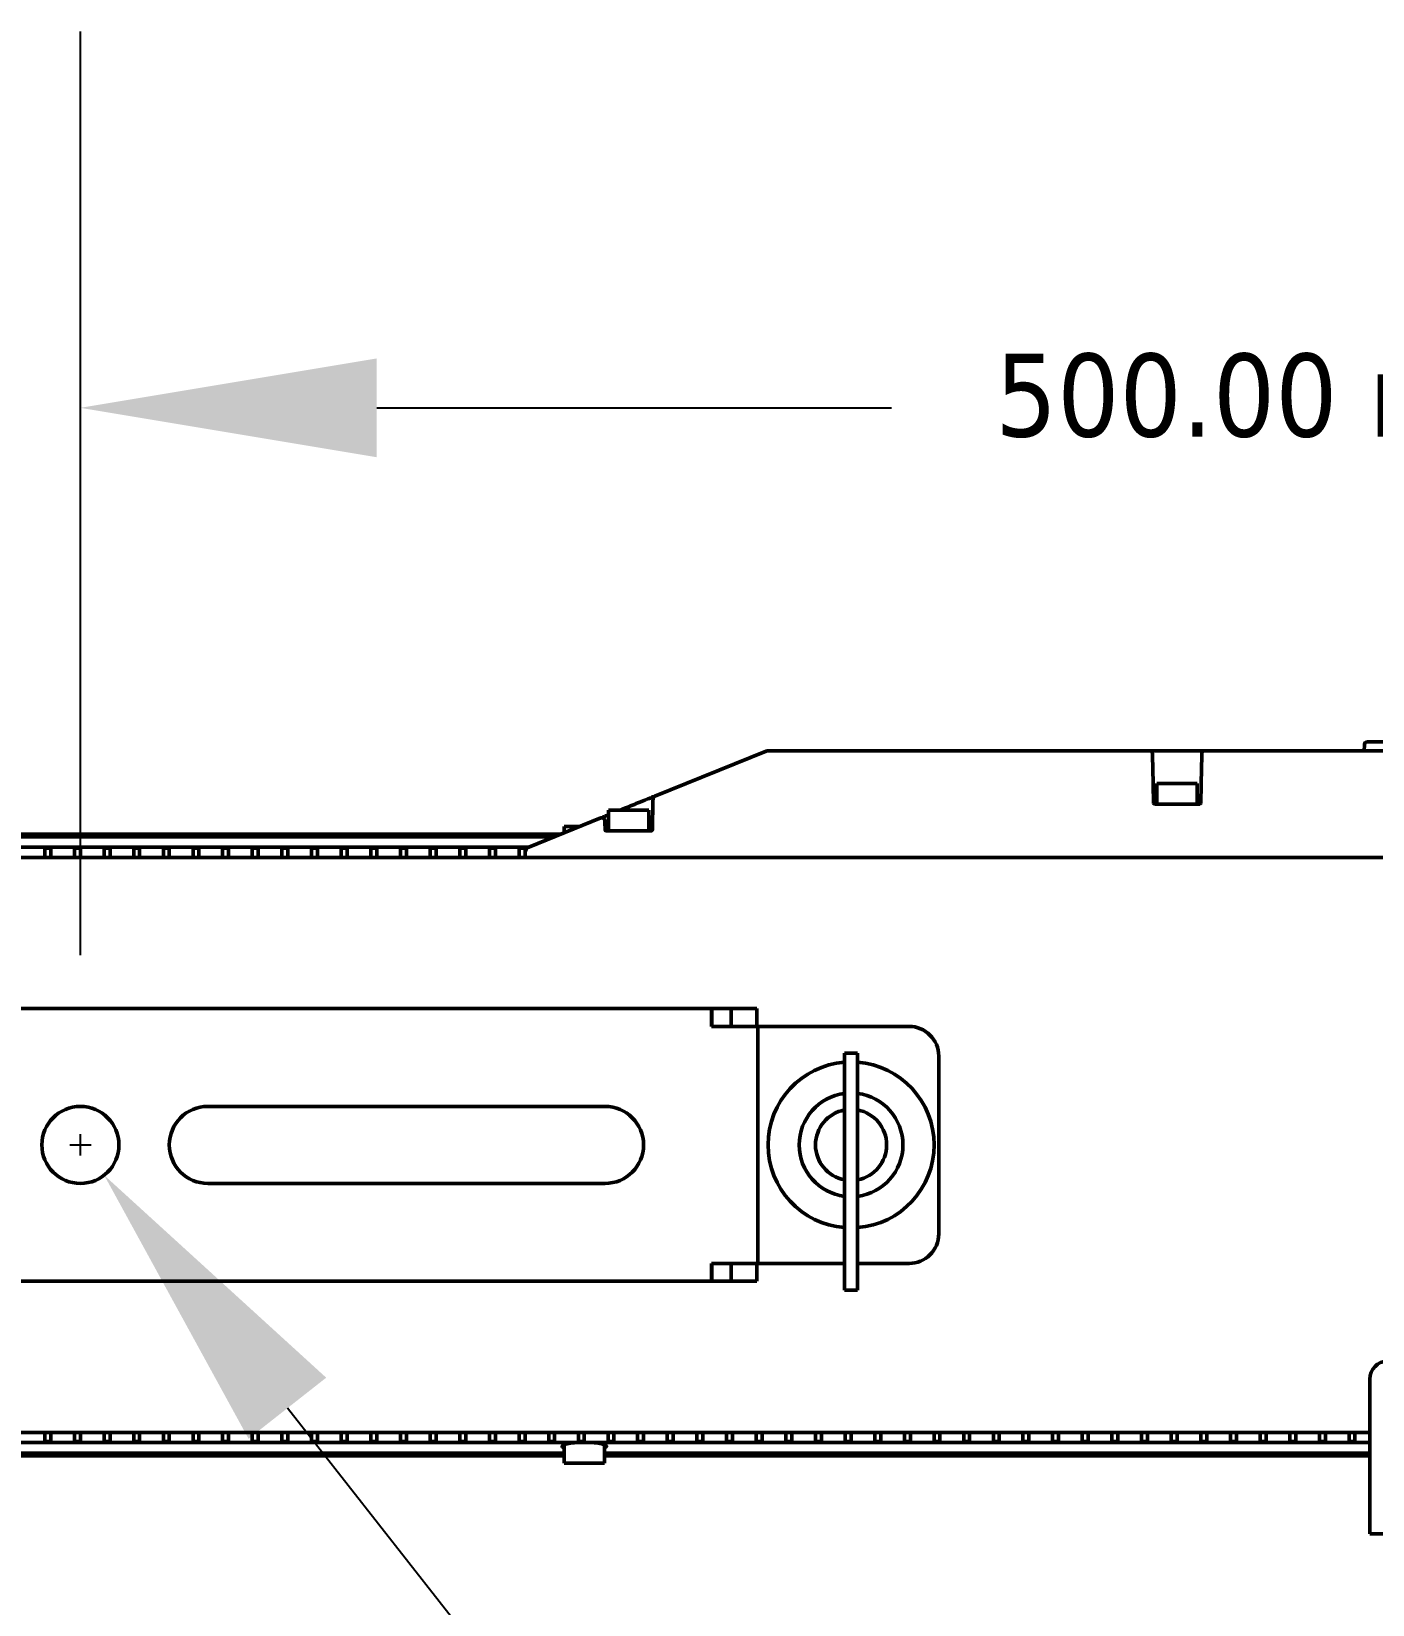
# Model space of a CAD drawing. Header units: millimetres. Extents: x 100 to 5488, y 100 to 4218.
# Drawn here: x 1823.4 to 2049.6, y 953.6 to 1219 of the extents above; entities that cross this region are included whole.
import ezdxf

# ---------------------------------------------------------------- set-up
doc = ezdxf.new("R2010")
doc.units = ezdxf.units.MM
doc.header["$LTSCALE"] = 20
doc.layers.add('Dimension (ANSI)', color=7, linetype='Continuous', lineweight=25)
doc.layers.add('Visible (ANSI)', color=7, linetype='Continuous', lineweight=50)
doc.styles.add('My Text', font='tahoma.ttf')
doc.dimstyles.new('My Dimension - mm [in] (ANSI)', dxfattribs={"dimscale": 20, "dimtxt": 0.7, "dimasz": 2.5, "dimexe": 3.175, "dimexo": 1.6002, "dimgap": 0.8, "dimtad": 0, "dimtoh": 1, "dimrnd": 1e-08, "dimzin": 4, "dimdsep": 46, "dimtxsty": 'My Text', "dimcen": 0.09, "dimdle": 10, "dimclrd": 1, "dimclre": 1, "dimclrt": 1, "dimadec": 1, "dimazin": 1, "dimtfac": 4.354286, "dimtofl": 0, "dimtmove": 0, "dimatfit": 3, "dimfxl": 1, "dimtolj": 1, "dimtzin": 4, "dimlwd": -1, "dimlwe": -1, "dimarcsym": 0})

# ---------------------------------------------------------------- blocks, each defined once
blk = doc.blocks.new('*D11')
at = {"layer": 'Defpoints', "color": 0, "transparency": 16777216}
for p in [(1827.6, 1036.27), (1835.63, 1026.05)]:
    blk.add_point(p, dxfattribs=at)
at = {"layer": 'Dimension (ANSI)', "color": 1, "transparency": 16777216}
for p, q in [((1831.61, 1029.36), (1831.61, 1032.96)), ((1829.81, 1031.16), (1833.41, 1031.16)), ((1922.49, 915.55), (1866.53, 986.74)), ((1995.03, 915.55), (1922.49, 915.55))]:
    blk.add_line(p, q, dxfattribs=at)
blk.add_solid([(1873.08, 991.89), (1859.98, 981.59), (1835.63, 1026.05)], dxfattribs=at)
at = {"layer": 'Dimension (ANSI)', "color": 1, "transparency": 16777216, "insert": (2113.09, 924.71), "char_height": 14, "attachment_point": 2, "style": 'My Text'}
blk.add_mtext('\\A1;∅13.00 mm [∅0.512 in]', dxfattribs=at)
blk = doc.blocks.new('*D12')
at = {"layer": 'Defpoints', "color": 0, "transparency": 16777216}
for p in [(1736.61, 1031.16), (1816.61, 1031.16), (1816.61, 823.06)]:
    blk.add_point(p, dxfattribs=at)
at = {"layer": 'Dimension (ANSI)', "color": 1, "transparency": 16777216}
for p, q in [((1736.61, 999.16), (1736.61, 759.56)), ((1816.61, 999.16), (1816.61, 759.56)), ((1686.61, 823.06), (1636.61, 823.06)), ((1866.61, 823.06), (2021.11, 823.06))]:
    blk.add_line(p, q, dxfattribs=at)
for points in [[(1686.61, 831.39), (1686.61, 814.73), (1736.61, 823.06)], [(1866.61, 831.39), (1866.61, 814.73), (1816.61, 823.06)]]:
    blk.add_solid(points, dxfattribs=at)
at = {"layer": 'Dimension (ANSI)', "color": 1, "transparency": 16777216, "insert": (2124, 832.22), "char_height": 14, "attachment_point": 2, "style": 'My Text'}
blk.add_mtext('\\A1;80.00 mm [3.150 in]', dxfattribs=at)
blk = doc.blocks.new('*D14')
at = {"layer": 'Defpoints', "color": 0, "transparency": 16777216}
for p in [(2331.61, 1155.52), (1831.61, 1031.16), (2331.61, 1031.16)]:
    blk.add_point(p, dxfattribs=at)
at = {"layer": 'Dimension (ANSI)', "color": 1, "transparency": 16777216}
for p, q in [((1831.61, 1063.16), (1831.61, 1219.02)), ((2331.61, 1063.16), (2331.61, 1219.02)), ((1881.61, 1155.52), (1968.45, 1155.52)), ((2281.61, 1155.52), (2194.78, 1155.52))]:
    blk.add_line(p, q, dxfattribs=at)
for points in [[(1881.61, 1163.86), (1881.61, 1147.19), (1831.61, 1155.52)], [(2281.61, 1163.86), (2281.61, 1147.19), (2331.61, 1155.52)]]:
    blk.add_solid(points, dxfattribs=at)
at = {"layer": 'Dimension (ANSI)', "color": 1, "transparency": 16777216, "insert": (2081.61, 1164.68), "char_height": 14, "attachment_point": 2, "style": 'My Text'}
blk.add_mtext('\\A1;500.00 mm [19.685 in]', dxfattribs=at)

msp = doc.modelspace()

# ---------------------------------------------------------------- linework, layer by layer
at = {"layer": 'Visible (ANSI)'}
for p, q in [((2048.7, 1099.161), (2054.525, 1099.161)), ((1928.519, 1090.011), (1947.271, 1097.588)), ((1947.646, 1097.661), (2011.964, 1097.661)), ((2021.261, 1097.661), (2011.964, 1097.661)), ((2012.47, 1096.862), (2012.464, 1097.169)), ((2012.551, 1092.178), (2012.47, 1096.862)), ((2020.756, 1096.862), (2020.674, 1092.178)), ((2020.761, 1097.169), (2020.761, 1097.169)), ((2021.263, 1097.661), (2141.964, 1097.661)), ((2048.201, 1098.678), (2048.165, 1097.661)), ((2012.551, 1092.178), (2012.554, 1091.994)), ((2012.609, 1088.857), (2012.554, 1091.994)), ((2013.213, 1092.161), (2020.013, 1092.161)), ((2013.213, 1092.161), (2013.213, 1088.661)), ((2020.013, 1092.161), (2020.013, 1088.661)), ((2020.671, 1091.994), (2020.616, 1088.857)), ((2020.671, 1091.994), (2020.674, 1092.178)), ((1928.201, 1089.222), (1928.116, 1084.357)), ((1928.201, 1089.222), (1928.207, 1089.557)), ((2012.809, 1088.661), (2016.041, 1088.661)), ((2017.185, 1088.661), (2016.041, 1088.661)), ((2017.185, 1088.661), (2020.416, 1088.661)), ((1907.253, 1081.419), (1919.396, 1086.325)), ((1920.083, 1085.87), (1920.089, 1085.541)), ((1920.109, 1084.357), (1920.089, 1085.541)), ((1920.713, 1087.661), (1927.513, 1087.661)), ((1920.713, 1087.661), (1920.713, 1084.161)), ((1927.513, 1087.661), (1927.513, 1084.161)), ((1755.013, 1083.602), (1912.656, 1083.602)), ((1911.563, 1083.161), (1755.013, 1083.161)), ((1913.213, 1084.861), (1915.771, 1084.861)), ((1913.213, 1084.861), (1913.213, 1083.827)), ((1921.645, 1084.161), (1920.309, 1084.161)), ((1925.75, 1084.161), (1921.645, 1084.161)), ((1927.916, 1084.161), (1925.75, 1084.161)), ((1752.959, 1081.375), (1907.158, 1081.375)), ((1825.613, 1081.219), (1825.613, 1081.222)), ((1825.613, 1081.222), (1826.613, 1081.222)), ((1825.613, 1081.219), (1825.613, 1079.661)), ((1826.613, 1081.222), (1826.613, 1081.219)), ((1826.613, 1079.661), (1826.613, 1081.219)), ((1830.613, 1081.219), (1830.613, 1081.222)), ((1830.613, 1081.222), (1831.613, 1081.222)), ((1830.613, 1081.219), (1830.613, 1079.661)), ((1831.613, 1081.222), (1831.613, 1081.219)), ((1831.613, 1079.661), (1831.613, 1081.219)), ((1835.613, 1081.219), (1835.613, 1081.222)), ((1835.613, 1081.222), (1836.613, 1081.222)), ((1835.613, 1081.219), (1835.613, 1079.661)), ((1836.613, 1081.222), (1836.613, 1081.219)), ((1836.613, 1079.661), (1836.613, 1081.219)), ((1840.613, 1081.219), (1840.613, 1081.222)), ((1840.613, 1081.222), (1841.613, 1081.222)), ((1840.613, 1081.219), (1840.613, 1079.661)), ((1841.613, 1081.222), (1841.613, 1081.219)), ((1841.613, 1079.661), (1841.613, 1081.219)), ((1845.613, 1081.219), (1845.613, 1081.222)), ((1845.613, 1081.222), (1846.613, 1081.222)), ((1845.613, 1081.219), (1845.613, 1079.661)), ((1846.613, 1081.222), (1846.613, 1081.219)), ((1846.613, 1079.661), (1846.613, 1081.219)), ((1850.613, 1081.219), (1850.613, 1081.222)), ((1850.613, 1081.222), (1851.613, 1081.222)), ((1850.613, 1081.219), (1850.613, 1079.661)), ((1851.613, 1081.222), (1851.613, 1081.219)), ((1851.613, 1079.661), (1851.613, 1081.219)), ((1855.613, 1081.219), (1855.613, 1081.222)), ((1855.613, 1081.222), (1856.613, 1081.222)), ((1855.613, 1081.219), (1855.613, 1079.661)), ((1856.613, 1081.222), (1856.613, 1081.219)), ((1856.613, 1079.661), (1856.613, 1081.219)), ((1860.613, 1081.219), (1860.613, 1081.222)), ((1860.613, 1081.222), (1861.613, 1081.222)), ((1860.613, 1081.219), (1860.613, 1079.661)), ((1861.613, 1081.222), (1861.613, 1081.219)), ((1861.613, 1079.661), (1861.613, 1081.219)), ((1865.613, 1081.219), (1865.613, 1081.222)), ((1865.613, 1081.222), (1866.613, 1081.222)), ((1865.613, 1081.219), (1865.613, 1079.661)), ((1866.613, 1081.222), (1866.613, 1081.219)), ((1866.613, 1079.661), (1866.613, 1081.219)), ((1870.613, 1081.219), (1870.613, 1081.222)), ((1870.613, 1081.222), (1871.613, 1081.222)), ((1870.613, 1081.219), (1870.613, 1079.661)), ((1871.613, 1081.222), (1871.613, 1081.219)), ((1871.613, 1079.661), (1871.613, 1081.219)), ((1875.613, 1081.219), (1875.613, 1081.222)), ((1875.613, 1081.222), (1876.613, 1081.222)), ((1875.613, 1081.219), (1875.613, 1079.661)), ((1876.613, 1081.222), (1876.613, 1081.219)), ((1876.613, 1079.661), (1876.613, 1081.219)), ((1880.613, 1081.219), (1880.613, 1081.222)), ((1880.613, 1081.222), (1881.613, 1081.222)), ((1880.613, 1081.219), (1880.613, 1079.661)), ((1881.613, 1081.222), (1881.613, 1081.219)), ((1881.613, 1079.661), (1881.613, 1081.219)), ((1885.613, 1081.219), (1885.613, 1081.222)), ((1885.613, 1081.222), (1886.613, 1081.222)), ((1885.613, 1081.219), (1885.613, 1079.661)), ((1886.613, 1081.222), (1886.613, 1081.219)), ((1886.613, 1079.661), (1886.613, 1081.219)), ((1890.613, 1081.219), (1890.613, 1081.222)), ((1890.613, 1081.222), (1891.613, 1081.222)), ((1890.613, 1081.219), (1890.613, 1079.661)), ((1891.613, 1081.222), (1891.613, 1081.219)), ((1891.613, 1079.661), (1891.613, 1081.219)), ((1895.613, 1081.219), (1895.613, 1081.222)), ((1895.613, 1081.222), (1896.613, 1081.222)), ((1895.613, 1081.219), (1895.613, 1079.661)), ((1896.613, 1081.222), (1896.613, 1081.219)), ((1896.613, 1079.661), (1896.613, 1081.219)), ((1900.613, 1081.219), (1900.613, 1081.222)), ((1900.613, 1081.222), (1901.613, 1081.222)), ((1900.613, 1081.219), (1900.613, 1079.661)), ((1901.613, 1081.222), (1901.613, 1081.219)), ((1901.613, 1079.661), (1901.613, 1081.219)), ((1905.613, 1081.219), (1905.613, 1081.222)), ((1905.613, 1081.222), (1906.613, 1081.222)), ((1905.613, 1081.219), (1905.613, 1079.661)), ((1906.613, 1081.222), (1906.613, 1081.219)), ((1906.613, 1079.661), (1906.613, 1081.219)), ((1906.628, 1080.509), (1906.613, 1079.661)), ((1596.113, 1079.661), (1917.636, 1079.661)), ((1917.636, 1079.661), (1918.463, 1079.661)), ((1918.463, 1079.661), (1919.409, 1079.661)), ((1919.409, 1079.661), (2243.817, 1079.661)), ((1725.13, 1054.161), (1938.095, 1054.161)), ((1938.095, 1054.161), (1938.13, 1054.161)), ((1938.095, 1054.161), (1938.095, 1051.161)), ((1938.13, 1051.161), (1938.13, 1054.161)), ((1941.374, 1054.161), (1938.13, 1054.161)), ((1941.374, 1051.161), (1941.374, 1054.161)), ((1945.715, 1054.161), (1941.374, 1054.161)), ((1945.715, 1051.161), (1945.715, 1054.161)), ((1938.095, 1051.161), (1941.05, 1051.161)), ((1941.05, 1051.161), (1945.906, 1051.161)), ((1945.906, 1051.161), (1945.906, 1011.161)), ((1971.389, 1051.161), (1945.906, 1051.161)), ((1960.513, 1037.661), (1960.513, 1046.661)), ((1960.513, 1046.661), (1962.713, 1046.661)), ((1962.713, 1037.661), (1962.713, 1046.661)), ((1976.389, 1016.161), (1976.389, 1046.161)), ((1920.113, 1037.661), (1853.113, 1037.661)), ((1960.513, 1037.661), (1960.513, 1015.661)), ((1962.713, 1037.661), (1962.713, 1015.661)), ((1853.113, 1024.661), (1920.113, 1024.661)), ((1960.513, 1006.661), (1960.513, 1015.661)), ((1962.713, 1006.661), (1962.713, 1015.661)), ((1941.05, 1011.161), (1938.095, 1011.161)), ((1938.095, 1011.161), (1938.095, 1008.161)), ((1938.13, 1011.161), (1938.13, 1008.161)), ((1945.906, 1011.161), (1941.05, 1011.161)), ((1941.374, 1011.161), (1941.374, 1008.161)), ((1945.715, 1011.161), (1945.715, 1008.161)), ((1945.906, 1011.161), (1960.513, 1011.161)), ((1962.713, 1011.161), (1971.389, 1011.161)), ((1938.095, 1008.161), (1725.13, 1008.161)), ((1938.13, 1008.161), (1938.095, 1008.161)), ((1938.13, 1008.161), (1941.374, 1008.161)), ((1941.374, 1008.161), (1945.715, 1008.161)), ((1960.513, 1006.661), (1962.713, 1006.661)), ((2049.113, 982.161), (2049.113, 991.661)), ((2049.113, 982.661), (1777.213, 982.661)), ((1825.613, 982.661), (1825.613, 981.102)), ((1826.613, 981.102), (1826.613, 982.661)), ((1830.613, 982.661), (1830.613, 981.102)), ((1831.613, 981.102), (1831.613, 982.661)), ((1835.613, 982.661), (1835.613, 981.102)), ((1836.613, 981.102), (1836.613, 982.661)), ((1840.613, 982.661), (1840.613, 981.102)), ((1841.613, 981.102), (1841.613, 982.661)), ((1845.613, 982.661), (1845.613, 981.102)), ((1846.613, 981.102), (1846.613, 982.661)), ((1850.613, 982.661), (1850.613, 981.102)), ((1851.613, 981.102), (1851.613, 982.661)), ((1855.613, 982.661), (1855.613, 981.102)), ((1856.613, 981.102), (1856.613, 982.661)), ((1860.613, 982.661), (1860.613, 981.102)), ((1861.613, 981.102), (1861.613, 982.661)), ((1865.613, 982.661), (1865.613, 981.102)), ((1866.613, 981.102), (1866.613, 982.661)), ((1870.613, 982.661), (1870.613, 981.102)), ((1871.613, 981.102), (1871.613, 982.661)), ((1875.613, 982.661), (1875.613, 981.102)), ((1876.613, 981.102), (1876.613, 982.661)), ((1880.613, 982.661), (1880.613, 981.102)), ((1881.613, 981.102), (1881.613, 982.661)), ((1885.613, 982.661), (1885.613, 981.102)), ((1886.613, 981.102), (1886.613, 982.661)), ((1890.613, 982.661), (1890.613, 981.102)), ((1891.613, 981.102), (1891.613, 982.661)), ((1895.613, 982.661), (1895.613, 981.102)), ((1896.613, 981.102), (1896.613, 982.661)), ((1900.613, 982.661), (1900.613, 981.102)), ((1901.613, 981.102), (1901.613, 982.661)), ((1905.613, 982.661), (1905.613, 981.102)), ((1906.613, 981.102), (1906.613, 982.661)), ((1910.613, 982.661), (1910.613, 981.102)), ((1911.613, 981.102), (1911.613, 982.661)), ((1915.613, 982.661), (1915.613, 981.102)), ((1916.613, 981.102), (1916.613, 982.661)), ((1920.613, 982.661), (1920.613, 981.102)), ((1921.613, 981.102), (1921.613, 982.661)), ((1925.613, 982.661), (1925.613, 981.102)), ((1926.613, 981.102), (1926.613, 982.661)), ((1930.613, 982.661), (1930.613, 981.102)), ((1931.613, 981.102), (1931.613, 982.661)), ((1935.613, 982.661), (1935.613, 981.102)), ((1936.613, 981.102), (1936.613, 982.661)), ((1940.613, 982.661), (1940.613, 981.102)), ((1941.613, 981.102), (1941.613, 982.661)), ((1945.613, 982.661), (1945.613, 981.102)), ((1946.613, 981.102), (1946.613, 982.661)), ((1950.613, 982.661), (1950.613, 981.102)), ((1951.613, 981.102), (1951.613, 982.661)), ((1955.613, 982.661), (1955.613, 981.102)), ((1956.613, 981.102), (1956.613, 982.661)), ((1960.613, 982.661), (1960.613, 981.102)), ((1961.613, 981.102), (1961.613, 982.661)), ((1965.613, 982.661), (1965.613, 981.102)), ((1966.613, 981.102), (1966.613, 982.661)), ((1970.613, 982.661), (1970.613, 981.102)), ((1971.613, 981.102), (1971.613, 982.661)), ((1975.613, 982.661), (1975.613, 981.102)), ((1976.613, 981.102), (1976.613, 982.661)), ((1980.613, 982.661), (1980.613, 981.102)), ((1981.613, 981.102), (1981.613, 982.661)), ((1985.613, 982.661), (1985.613, 981.102)), ((1986.613, 981.102), (1986.613, 982.661)), ((1990.613, 982.661), (1990.613, 981.102)), ((1991.613, 981.102), (1991.613, 982.661)), ((1995.613, 982.661), (1995.613, 981.102)), ((1996.613, 981.102), (1996.613, 982.661)), ((2000.613, 982.661), (2000.613, 981.102)), ((2001.613, 981.102), (2001.613, 982.661)), ((2005.613, 982.661), (2005.613, 981.102)), ((2006.613, 981.102), (2006.613, 982.661)), ((2010.613, 982.661), (2010.613, 981.102)), ((2011.613, 981.102), (2011.613, 982.661)), ((2015.613, 982.661), (2015.613, 981.102)), ((2016.613, 981.102), (2016.613, 982.661)), ((2020.613, 982.661), (2020.613, 981.102)), ((2021.613, 981.102), (2021.613, 982.661)), ((2025.613, 982.661), (2025.613, 981.102)), ((2026.613, 981.102), (2026.613, 982.661)), ((2030.613, 982.661), (2030.613, 981.102)), ((2031.613, 981.102), (2031.613, 982.661)), ((2035.613, 982.661), (2035.613, 981.102)), ((2036.613, 981.102), (2036.613, 982.661)), ((2040.613, 982.661), (2040.613, 981.102)), ((2041.613, 981.102), (2041.613, 982.661)), ((2045.613, 982.661), (2045.613, 981.102)), ((2046.613, 981.102), (2046.613, 982.661)), ((2049.113, 980.393), (2049.113, 982.161)), ((1915.266, 980.946), (1777.454, 980.946)), ((1825.613, 981.099), (1825.613, 981.102)), ((1825.613, 981.099), (1826.613, 981.099)), ((1826.613, 981.102), (1826.613, 981.099)), ((1830.613, 981.099), (1830.613, 981.102)), ((1830.613, 981.099), (1831.613, 981.099)), ((1831.613, 981.102), (1831.613, 981.099)), ((1835.613, 981.099), (1835.613, 981.102)), ((1835.613, 981.099), (1836.613, 981.099)), ((1836.613, 981.102), (1836.613, 981.099)), ((1840.613, 981.099), (1840.613, 981.102)), ((1840.613, 981.099), (1841.613, 981.099)), ((1841.613, 981.102), (1841.613, 981.099)), ((1845.613, 981.099), (1845.613, 981.102)), ((1845.613, 981.099), (1846.613, 981.099)), ((1846.613, 981.102), (1846.613, 981.099)), ((1850.613, 981.099), (1850.613, 981.102)), ((1850.613, 981.099), (1851.613, 981.099)), ((1851.613, 981.102), (1851.613, 981.099)), ((1855.613, 981.099), (1855.613, 981.102)), ((1855.613, 981.099), (1856.613, 981.099)), ((1856.613, 981.102), (1856.613, 981.099)), ((1860.613, 981.099), (1860.613, 981.102)), ((1860.613, 981.099), (1861.613, 981.099)), ((1861.613, 981.102), (1861.613, 981.099)), ((1865.613, 981.099), (1865.613, 981.102)), ((1865.613, 981.099), (1866.613, 981.099)), ((1866.613, 981.102), (1866.613, 981.099)), ((1870.613, 981.099), (1870.613, 981.102)), ((1870.613, 981.099), (1871.613, 981.099)), ((1871.613, 981.102), (1871.613, 981.099)), ((1875.613, 981.099), (1875.613, 981.102)), ((1875.613, 981.099), (1876.613, 981.099)), ((1876.613, 981.102), (1876.613, 981.099)), ((1880.613, 981.099), (1880.613, 981.102)), ((1880.613, 981.099), (1881.613, 981.099)), ((1881.613, 981.102), (1881.613, 981.099)), ((1885.613, 981.099), (1885.613, 981.102)), ((1885.613, 981.099), (1886.613, 981.099)), ((1886.613, 981.102), (1886.613, 981.099)), ((1890.613, 981.099), (1890.613, 981.102)), ((1890.613, 981.099), (1891.613, 981.099)), ((1891.613, 981.102), (1891.613, 981.099)), ((1895.613, 981.099), (1895.613, 981.102)), ((1895.613, 981.099), (1896.613, 981.099)), ((1896.613, 981.102), (1896.613, 981.099)), ((1900.613, 981.099), (1900.613, 981.102)), ((1900.613, 981.099), (1901.613, 981.099)), ((1901.613, 981.102), (1901.613, 981.099)), ((1905.613, 981.099), (1905.613, 981.102)), ((1905.613, 981.099), (1906.613, 981.099)), ((1906.613, 981.102), (1906.613, 981.099)), ((1910.613, 981.099), (1910.613, 981.102)), ((1910.613, 981.099), (1911.613, 981.099)), ((1911.613, 981.102), (1911.613, 981.099)), ((1913.213, 977.461), (1913.213, 980.608)), ((1917.946, 980.961), (1915.28, 980.961)), ((1915.613, 981.099), (1915.613, 981.102)), ((1915.613, 981.099), (1916.613, 981.099)), ((1916.613, 981.102), (1916.613, 981.099)), ((2049.113, 980.946), (1917.959, 980.946)), ((1920.013, 977.461), (1920.013, 980.608)), ((1920.613, 981.099), (1920.613, 981.102)), ((1920.613, 981.099), (1921.613, 981.099)), ((1921.613, 981.102), (1921.613, 981.099)), ((1925.613, 981.099), (1925.613, 981.102)), ((1925.613, 981.099), (1926.613, 981.099)), ((1926.613, 981.102), (1926.613, 981.099)), ((1930.613, 981.099), (1930.613, 981.102)), ((1930.613, 981.099), (1931.613, 981.099)), ((1931.613, 981.102), (1931.613, 981.099)), ((1935.613, 981.099), (1935.613, 981.102)), ((1935.613, 981.099), (1936.613, 981.099)), ((1936.613, 981.102), (1936.613, 981.099)), ((1940.613, 981.099), (1940.613, 981.102)), ((1940.613, 981.099), (1941.613, 981.099)), ((1941.613, 981.102), (1941.613, 981.099)), ((1945.613, 981.099), (1945.613, 981.102)), ((1945.613, 981.099), (1946.613, 981.099)), ((1946.613, 981.102), (1946.613, 981.099)), ((1950.613, 981.099), (1950.613, 981.102)), ((1950.613, 981.099), (1951.613, 981.099)), ((1951.613, 981.102), (1951.613, 981.099)), ((1955.613, 981.099), (1955.613, 981.102)), ((1955.613, 981.099), (1956.613, 981.099)), ((1956.613, 981.102), (1956.613, 981.099)), ((1960.613, 981.099), (1960.613, 981.102)), ((1960.613, 981.099), (1961.613, 981.099)), ((1961.613, 981.102), (1961.613, 981.099)), ((1965.613, 981.099), (1965.613, 981.102)), ((1965.613, 981.099), (1966.613, 981.099)), ((1966.613, 981.102), (1966.613, 981.099)), ((1970.613, 981.099), (1970.613, 981.102)), ((1970.613, 981.099), (1971.613, 981.099)), ((1971.613, 981.102), (1971.613, 981.099)), ((1975.613, 981.099), (1975.613, 981.102)), ((1975.613, 981.099), (1976.613, 981.099)), ((1976.613, 981.102), (1976.613, 981.099)), ((1980.613, 981.099), (1980.613, 981.102)), ((1980.613, 981.099), (1981.613, 981.099)), ((1981.613, 981.102), (1981.613, 981.099)), ((1985.613, 981.099), (1985.613, 981.102)), ((1985.613, 981.099), (1986.613, 981.099)), ((1986.613, 981.102), (1986.613, 981.099)), ((1990.613, 981.099), (1990.613, 981.102)), ((1990.613, 981.099), (1991.613, 981.099)), ((1991.613, 981.102), (1991.613, 981.099)), ((1995.613, 981.099), (1995.613, 981.102)), ((1995.613, 981.099), (1996.613, 981.099)), ((1996.613, 981.102), (1996.613, 981.099)), ((2000.613, 981.099), (2000.613, 981.102)), ((2000.613, 981.099), (2001.613, 981.099)), ((2001.613, 981.102), (2001.613, 981.099)), ((2005.613, 981.099), (2005.613, 981.102)), ((2005.613, 981.099), (2006.613, 981.099)), ((2006.613, 981.102), (2006.613, 981.099)), ((2010.613, 981.099), (2010.613, 981.102)), ((2010.613, 981.099), (2011.613, 981.099)), ((2011.613, 981.102), (2011.613, 981.099)), ((2015.613, 981.099), (2015.613, 981.102)), ((2015.613, 981.099), (2016.613, 981.099)), ((2016.613, 981.102), (2016.613, 981.099)), ((2020.613, 981.099), (2020.613, 981.102)), ((2020.613, 981.099), (2021.613, 981.099)), ((2021.613, 981.102), (2021.613, 981.099)), ((2025.613, 981.099), (2025.613, 981.102)), ((2025.613, 981.099), (2026.613, 981.099)), ((2026.613, 981.102), (2026.613, 981.099)), ((2030.613, 981.099), (2030.613, 981.102)), ((2030.613, 981.099), (2031.613, 981.099)), ((2031.613, 981.102), (2031.613, 981.099)), ((2035.613, 981.099), (2035.613, 981.102)), ((2035.613, 981.099), (2036.613, 981.099)), ((2036.613, 981.102), (2036.613, 981.099)), ((2040.613, 981.099), (2040.613, 981.102)), ((2040.613, 981.099), (2041.613, 981.099)), ((2041.613, 981.102), (2041.613, 981.099)), ((2045.613, 981.099), (2045.613, 981.102)), ((2045.613, 981.099), (2046.613, 981.099)), ((2046.613, 981.102), (2046.613, 981.099)), ((2049.113, 980.393), (2049.113, 966.251)), ((1913.213, 978.719), (1775.869, 978.719)), ((1776.184, 979.161), (1913.213, 979.161)), ((1920.013, 977.461), (1913.213, 977.461)), ((1920.013, 979.161), (2049.113, 979.161)), ((2049.113, 978.719), (1920.013, 978.719)), ((2049.113, 965.518), (2049.113, 966.251)), ((2114.113, 965.518), (2049.113, 965.518))]:
    msp.add_line(p, q, dxfattribs=at)
msp.add_circle((1831.613, 1031.161), 6.5, dxfattribs=at)
for centre, radius, start, end in [((2048.7, 1098.661), 0.5, 90, 178), ((1947.646, 1096.661), 1, 90, 112), ((2011.964, 1097.161), 0.5, 1.00092, 90), ((2021.261, 1097.161), 0.5, 89.75024, 103.16692), ((1928.707, 1089.548), 0.5, 112, 179), ((2020.416, 1088.861), 0.2, 269.99646, 358.99977), ((1919.583, 1085.862), 0.5, 1.00014, 111.99989), ((1907.627, 1080.492), 1, 112, 179), ((1971.389, 1046.161), 5, 0, 90), ((1961.613, 1031.161), 14, 94.50646, 265.49354), ((1961.613, 1031.161), 14, 274.50646, 85.49354), ((1961.613, 1031.161), 8.75, 97.22201, 262.77799), ((1961.613, 1031.161), 8.75, 277.22201, 82.77799), ((1853.113, 1031.161), 6.5, 90, 270), ((1920.113, 1031.161), 6.5, 270, 90), ((1961.613, 1031.161), 6, 100.56398, 259.43602), ((1961.613, 1031.161), 6, 280.56398, 79.43602), ((1971.389, 1016.161), 5, 270, 0), ((2052.113, 991.661), 3, 90, 180)]:
    msp.add_arc(centre, radius, start, end, dxfattribs=at)
for centre, major_axis, ratio, start_param, end_param in [((2012.809, 1088.861), (-0.02, -0.199), 0.9999764, 4.827802, 6.3806409), ((1916.613, 980.329), (3.75, 0), 0.176327, 1.9380043, 3.577075), ((1916.613, 980.329), (3.75, 0), 0.176327, 5.847703, 7.4867736)]:
    msp.add_ellipse(centre, major_axis=major_axis, ratio=ratio, start_param=start_param, end_param=end_param, dxfattribs=at)
for points, knots in [([(2020.756, 1096.862), (2020.756, 1096.867), (2020.756, 1096.873), (2020.756, 1096.895), (2020.757, 1096.911), (2020.758, 1096.973), (2020.759, 1097.015), (2020.76, 1097.085), (2020.76, 1097.113), (2020.761, 1097.153), (2020.761, 1097.165), (2020.761, 1097.169), (2020.761, 1097.169), (2020.761, 1097.17), (2020.761, 1097.17), (2020.761, 1097.17), (2020.761, 1097.17), (2020.761, 1097.171), (2020.761, 1097.171), (2020.761, 1097.171), (2020.761, 1097.171), (2020.761, 1097.171), (2020.761, 1097.172), (2020.761, 1097.172), (2020.761, 1097.173), (2020.761, 1097.173), (2020.761, 1097.174), (2020.761, 1097.176), (2020.761, 1097.177), (2020.762, 1097.182), (2020.762, 1097.185), (2020.763, 1097.2), (2020.764, 1097.21), (2020.769, 1097.253), (2020.776, 1097.286), (2020.803, 1097.368), (2020.828, 1097.417), (2020.892, 1097.502), (2020.931, 1097.54), (2021.018, 1097.601), (2021.067, 1097.624), (2021.128, 1097.643), (2021.137, 1097.645), (2021.147, 1097.647)], [0, 0, 0, 0, 0.00182409, 0.00182409, 0.00730369, 0.00730369, 0.02348523, 0.02348523, 0.03940883, 0.03940883, 0.05534336, 0.05534336, 0.05733024, 0.05733024, 0.05807546, 0.05807546, 0.05830121, 0.05830121, 0.05837759, 0.05837759, 0.05843807, 0.05843807, 0.05853049, 0.05853049, 0.05862538, 0.05862538, 0.0587841, 0.0587841, 0.0591453, 0.0591453, 0.06022762, 0.06022762, 0.06347505, 0.06347505, 0.07325901, 0.07325901, 0.0893659, 0.0893659, 0.10529112, 0.10529112, 0.12122285, 0.12122285, 0.12422836, 0.12422836, 0.12422836, 0.12422836]), ([(1924.768, 1088.496), (1924.764, 1088.494), (1924.33, 1088.319), (1923.825, 1088.115), (1923.337, 1087.918), (1923.289, 1087.898)], [0.45366059, 0.45366059, 0.45366059, 0.45366059, 0.45454545, 0.54545455, 0.5555066, 0.5555066, 0.5555066, 0.5555066]), ([(1927.098, 1089.437), (1927.082, 1089.431), (1926.752, 1089.297), (1926.361, 1089.14), (1925.966, 1088.98), (1925.958, 1088.976)], [0.268098772, 0.268098772, 0.268098772, 0.268098772, 0.272727273, 0.363636364, 0.365544099, 0.365544099, 0.365544099, 0.365544099]), ([(1927.895, 1089.759), (1927.881, 1089.753), (1927.771, 1089.709), (1927.649, 1089.66), (1927.532, 1089.613)], [0.175697819, 0.175697819, 0.175697819, 0.175697819, 0.181818182, 0.22217056, 0.22217056, 0.22217056, 0.22217056]), ([(1920.713, 1086.857), (1920.487, 1086.766), (1920.267, 1086.677), (1920.084, 1086.603), (1920.068, 1086.597)], [0.753728003, 0.753728003, 0.753728003, 0.753728003, 0.818181818, 0.824246782, 0.824246782, 0.824246782, 0.824246782]), ([(1920.309, 1084.161), (1920.309, 1084.161), (1920.297, 1084.161), (1920.275, 1084.163), (1920.242, 1084.171), (1920.208, 1084.187), (1920.176, 1084.21), (1920.146, 1084.242), (1920.122, 1084.285), (1920.111, 1084.325), (1920.109, 1084.35), (1920.109, 1084.357)], [0, 0, 0, 0, 0.00545236, 0.1017086, 0.20704707, 0.32172072, 0.44834234, 0.59069967, 0.75141359, 0.93147238, 0.99999992, 0.99999992, 0.99999992, 0.99999992]), ([(1928.116, 1084.357), (1928.116, 1084.355), (1928.116, 1084.353), (1928.116, 1084.352), (1928.115, 1084.335), (1928.112, 1084.318), (1928.107, 1084.302), (1928.102, 1084.284), (1928.094, 1084.267), (1928.083, 1084.251), (1928.072, 1084.233), (1928.058, 1084.218), (1928.041, 1084.204), (1928.024, 1084.191), (1928.004, 1084.18), (1927.984, 1084.172), (1927.963, 1084.165), (1927.942, 1084.161), (1927.92, 1084.161), (1927.919, 1084.161), (1927.917, 1084.161), (1927.916, 1084.161)], [0, 0, 0, 0, 0.0187683, 0.0187683, 0.0187683, 0.1889647, 0.1889647, 0.1889647, 0.3770144, 0.3770144, 0.3770144, 0.5785812, 0.5785812, 0.5785812, 0.7838926, 0.7838926, 0.7838926, 0.9873696, 0.9873696, 0.9873696, 1, 1, 1, 1])]:
    msp.add_open_spline(points, degree=3, knots=knots, dxfattribs=at)
for points in [[(1924.768, 1088.496), (1925.177, 1088.661), (1925.58, 1088.824), (1925.958, 1088.976)], [(1927.098, 1089.437), (1927.253, 1089.5), (1927.398, 1089.559), (1927.533, 1089.613)], [(1927.895, 1089.759), (1928.088, 1089.837), (1928.242, 1089.899), (1928.348, 1089.942)], [(1928.207, 1089.557), (1928.207, 1089.557), (1928.207, 1089.557), (1928.207, 1089.557)], [(1928.516, 1090.01), (1928.502, 1090.004), (1928.446, 1089.982), (1928.348, 1089.942)], [(1919.519, 1086.375), (1919.438, 1086.342), (1919.397, 1086.326), (1919.396, 1086.325)], [(1919.519, 1086.375), (1919.631, 1086.42), (1919.82, 1086.497), (1920.068, 1086.597)], [(1920.083, 1085.87), (1920.083, 1085.87), (1920.083, 1085.87), (1920.083, 1085.87)], [(1922.701, 1087.661), (1922.894, 1087.739), (1923.091, 1087.818), (1923.289, 1087.898)]]:
    msp.add_open_spline(points, degree=3, dxfattribs=at)

# ---------------------------------------------------------------- dimensions: what is measured, and where the dimension line sits
at = {"layer": 'Dimension (ANSI)', "color": 1, "true_color": 0xff0000}
for base, p1, p2, text, picture, middle in [((2331.613, 1155.524), (1831.613, 1031.161), (2331.613, 1031.161), '<> mm [19.685 in]', '*D14', (2081.613, 1155.524)), ((1816.613, 823.061), (1736.613, 1031.161), (1816.613, 1031.161), '<> mm [3.150 in]', '*D12', (2123.999, 823.061))]:
    dim = msp.add_linear_dim(base=base, p1=p1, p2=p2, angle=180, text=text, dimstyle='My Dimension - mm [in] (ANSI)', override={"dimgap": 0.8, "dimtoh": 0, "dimdec": 2, "dimpost": '', "dimtol": 0, "dimlim": 0, "dimtp": 0, "dimtm": 0, "dimtdec": 2, "dimatfit": 1}, dxfattribs=at)
    dim.commit()
    dim.dimension.update_dxf_attribs({"geometry": picture, "text_midpoint": middle, "dimtype": 160})
dim = msp.add_diameter_dim_2p(p1=(1827.596, 1036.271), p2=(1835.63, 1026.05), text='<> mm [∅0.512 in]', dimstyle='My Dimension - mm [in] (ANSI)', override={"dimgap": 0.8, "dimtih": 1, "dimdec": 2, "dimlfac": 1, "dimpost": '', "dimtol": 0, "dimlim": 0, "dimtp": 0, "dimtm": 0, "dimtdec": 2}, dxfattribs=at)
dim.commit()
dim.dimension.update_dxf_attribs({"geometry": '*D11', "text_midpoint": (2113.085, 915.553), "dimtype": 163})

doc.saveas('drawing.dxf')
